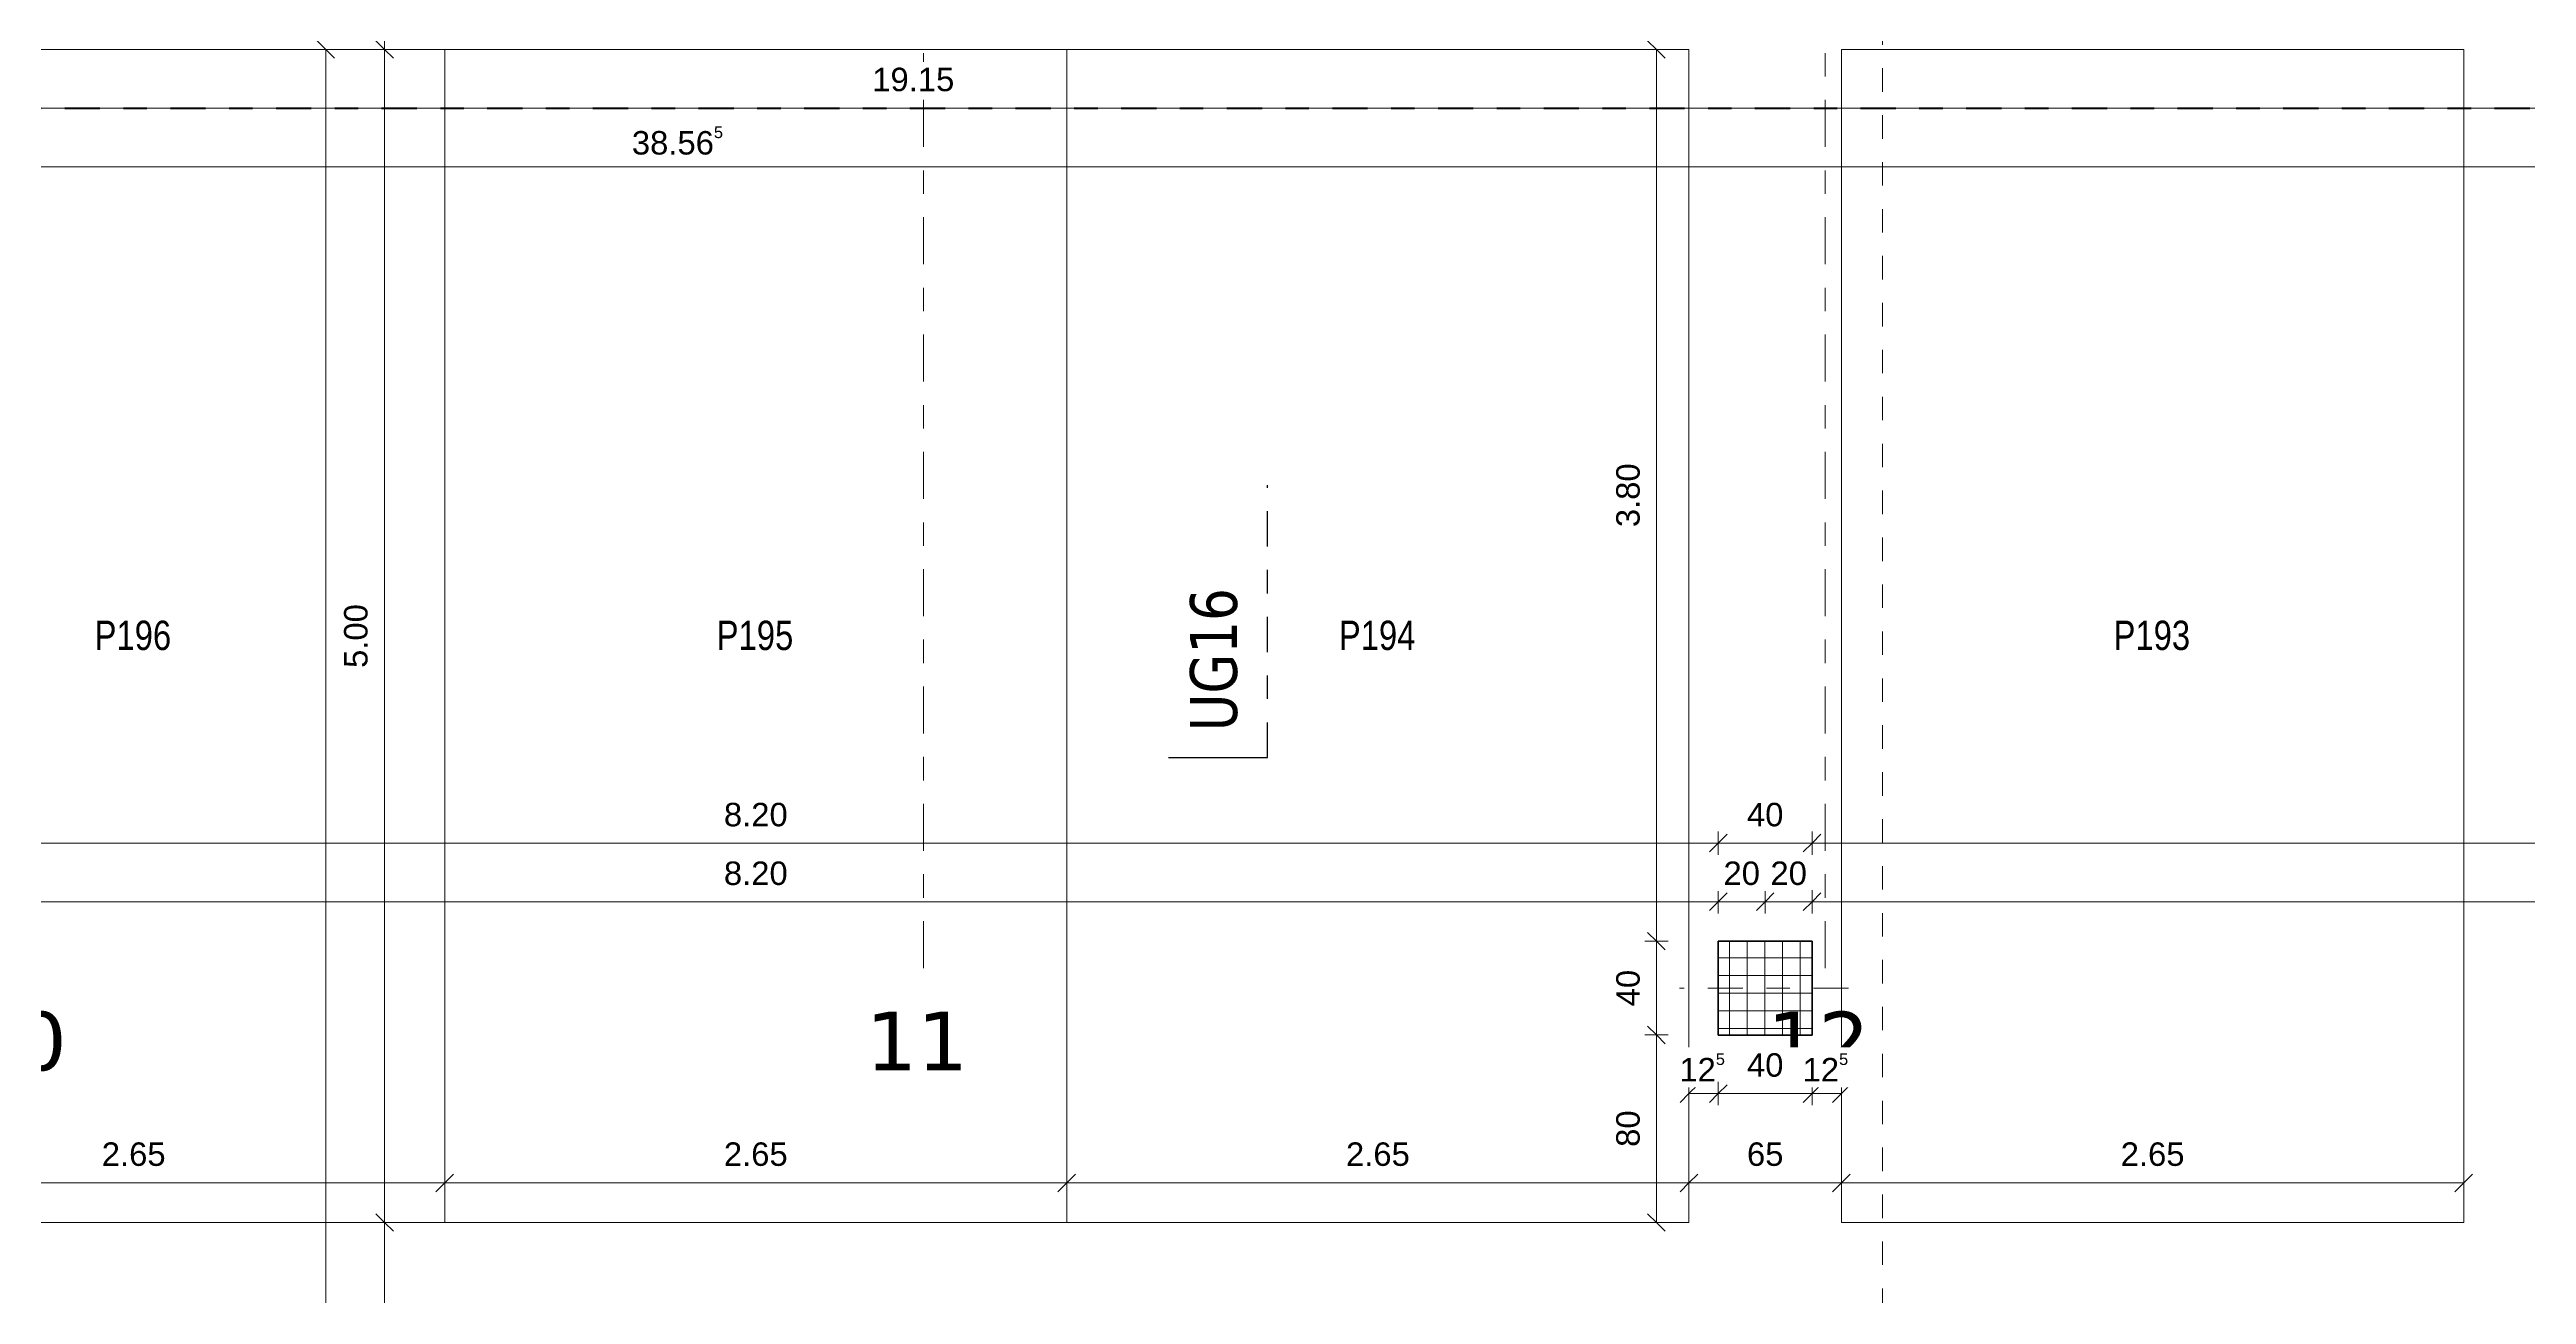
# Model space of a CAD drawing. Header units: metres. Extents: x -35.6 to 33, y -21.5 to 5.9.
# Drawn here: x 3.42 to 13.97, y -7.66 to -2.35 of the extents above; entities that cross this region are included whole.
import ezdxf

# ---------------------------------------------------------------- set-up
doc = ezdxf.new("R2010")
doc.units = ezdxf.units.M
for name, pattern in [('_Rasterlinie_', [0.375, 0.2, -0.05, 0.075, -0.05]), ('_Schnittlinie_', [0.3, 0.15, -0.05, 0.05, -0.05]), ('_Strichpunkt - Mittel_', [0.35, 0.15, -0.1, 0, -0.1]), ('Strichpunkt - Fein', [0.2, 0.1, -0.05, 0, -0.05]), ('Strichpunkt - Mittel', [0.35, 0.15, -0.1, 0, -0.1]), ('Strichpunkt - Weit', [0.5, 0.2, -0.15, 0, -0.15])]:
    doc.linetypes.add(name, pattern=pattern)
for name, color, linetype, lineweight in [('A-____-____-DIMS', 7, 'Continuous', 5), ('A-____-____-DIMS-50', 7, 'Continuous', 5), ('A-FLOR-____-OVHD', 7, 'Strichpunkt - Fein', 9), ('C-PRKG-____-IDEN', 7, 'Continuous', 5), ('C-PRKG-____-OTLN', 7, 'Continuous', 9), ('S-COLS-____-MCUT', 7, 'Continuous', 35), ('S-COLS-____-OTLN', 7, 'Continuous', 9), ('S-GRID-____-OTLN', 7, 'Continuous', 5)]:
    doc.layers.add(name, color=color, linetype=linetype, lineweight=lineweight)
for name, color, linetype, lineweight, true_color in [('A-____-MATC-OTLN', 7, 'Strichpunkt - Mittel', 40, 0x0080ff), ('A-DETL-____-OTLN', 5, 'Continuous', 9, 0x0000ff), ('G-____-____-SYMB', 7, 'Strichpunkt - Weit', 5, 0x008080), ('S-GRID-____-IDEN', 7, 'Continuous', 9, 0x5555aa)]:
    doc.layers.add(name, color=color, linetype=linetype, lineweight=lineweight, true_color=true_color)
doc.styles.add('Arial', font='arial.ttf', dxfattribs={"height": 0.1})
doc.styles.add('Arial_2', font='arial.ttf', dxfattribs={"width": 0.8, "height": 0.125})
doc.styles.add('Verdana', font='verdana.ttf', dxfattribs={"width": 0.8, "height": 0.2})
doc.styles.add('Verdana_B', font='verdana.ttf', dxfattribs={"height": 0.25})
doc.dimstyles.new('SUB_Rohbau_fein', dxfattribs={"dimscale": 0.3048, "dimtxt": 0.102026, "dimasz": 0.246063, "dimexe": 0.164042, "dimexo": 0.0625, "dimgap": 0.123031, "dimtad": 1, "dimdec": 1, "dimlfac": 100, "dimrnd": 0.5, "dimdsep": 46, "dimtxsty": 'Arial', "dimblk1": 'OBLIQUE', "dimblk2": 'OBLIQUE', "dimsah": 1, "dimcen": 0.09, "dimazin": 0, "dimtfac": 1, "dimtdec": 4, "dimtix": 1, "dimtmove": 0, "dimatfit": 3, "dimfxl": 0.164042, "dimfxlon": 1, "dimtvp": 1, "dimtfill": 1, "dimtolj": 1, "dimtzin": 0, "dimarcsym": 2})
doc.dimstyles.new('SUB_Rohbau_fein_1', dxfattribs={"dimscale": 0.3048, "dimtxt": 0.102026, "dimasz": 0.246063, "dimexe": 0.164042, "dimexo": 0.0625, "dimgap": 0.123031, "dimtad": 1, "dimrnd": 0.005, "dimzin": 0, "dimdsep": 46, "dimtxsty": 'Arial', "dimblk1": 'OBLIQUE', "dimblk2": 'OBLIQUE', "dimsah": 1, "dimcen": 0.09, "dimazin": 0, "dimtfac": 1, "dimtdec": 4, "dimtix": 1, "dimtmove": 0, "dimatfit": 3, "dimfxl": 0.164042, "dimfxlon": 1, "dimtvp": 1, "dimtfill": 1, "dimtolj": 1, "dimtzin": 0, "dimarcsym": 2})

# ---------------------------------------------------------------- blocks, each defined once
blk = doc.blocks.new('PP_Parkplatz - 2650 x 5000-V11--01_UG_OK_FFB_AF_ru')
at = {"layer": 'C-PRKG-____-OTLN', "color": 253, "true_color": 0x999999}
for p, q in [((10.402, -2.353), (7.752, -2.353)), ((7.752, -2.353), (7.752, -7.352)), ((7.752, -2.353), (7.752, -2.353)), ((7.752, -7.352), (7.752, -2.354)), ((7.752, -7.352), (7.752, -2.354)), ((10.402, -7.352), (10.402, -2.353)), ((10.402, -7.352), (10.402, -2.353)), ((10.402, -2.353), (10.402, -7.352)), ((10.402, -2.353), (10.402, -2.353)), ((10.402, -7.352), (7.752, -7.352)), ((7.752, -7.352), (10.402, -7.352)), ((10.402, -7.352), (7.752, -7.352)), ((7.752, -7.352), (7.752, -7.352)), ((10.402, -7.352), (10.402, -7.352))]:
    blk.add_line(p, q, dxfattribs=at)
blk = doc.blocks.new('PP_Parkplatz - 2650 x 5000-V12--01_UG_OK_FFB_AF_ru')
at = {"layer": 'C-PRKG-____-OTLN', "color": 253, "true_color": 0x999999}
for p, q in [((7.752, -2.354), (5.102, -2.354)), ((5.102, -7.353), (5.102, -2.354)), ((7.752, -2.354), (5.102, -2.354)), ((5.102, -2.354), (5.102, -7.353)), ((5.102, -7.353), (5.102, -2.354)), ((5.102, -2.354), (7.752, -2.354)), ((5.102, -2.354), (5.102, -2.354)), ((7.752, -7.352), (7.752, -2.354)), ((7.752, -7.353), (7.752, -2.354)), ((7.752, -2.354), (7.752, -7.352)), ((7.752, -2.354), (7.752, -2.354)), ((7.752, -7.353), (5.102, -7.353)), ((5.102, -7.353), (7.752, -7.353)), ((7.752, -7.353), (5.102, -7.353)), ((5.102, -7.353), (5.102, -7.353)), ((7.752, -7.353), (7.752, -7.353))]:
    blk.add_line(p, q, dxfattribs=at)
blk = doc.blocks.new('PP_Parkplatz - 2650 x 5000-V7--01_UG_OK_FFB_AF_ru')
at = {"layer": 'C-PRKG-____-OTLN', "color": 253, "true_color": 0x999999}
for p, q in [((-26.458, -2.354), (-29.108, -2.354)), ((-29.108, -7.353), (-29.108, -2.354)), ((-26.458, -2.354), (-29.108, -2.354)), ((-29.108, -2.354), (-29.108, -7.353)), ((-29.108, -7.353), (-29.108, -2.354)), ((-29.108, -2.354), (-26.458, -2.354)), ((-29.108, -2.354), (-29.108, -2.354)), ((-26.458, -7.353), (-26.458, -2.354)), ((-26.458, -7.353), (-26.458, -2.354)), ((-26.458, -2.354), (-26.458, -7.353)), ((-26.458, -2.354), (-26.458, -2.354)), ((-26.458, -7.353), (-29.108, -7.353)), ((-29.108, -7.353), (-26.458, -7.353)), ((-26.458, -7.353), (-29.108, -7.353)), ((-29.108, -7.353), (-29.108, -7.353)), ((-26.458, -7.353), (-26.458, -7.353))]:
    blk.add_line(p, q, dxfattribs=at)
blk = doc.blocks.new('PP_Parkplatz - 2650 x 5000-V25--01_UG_OK_FFB_AF_ru')
at = {"layer": 'C-PRKG-____-OTLN', "color": 253, "true_color": 0x999999}
for p, q in [((11.052, -7.352), (11.052, -2.353)), ((13.702, -2.353), (11.052, -2.353)), ((11.052, -2.353), (11.052, -7.352)), ((11.052, -7.352), (11.052, -2.353)), ((11.052, -2.353), (11.052, -2.353)), ((13.702, -7.352), (13.702, -2.353)), ((13.702, -7.352), (13.702, -2.353)), ((13.702, -2.353), (13.702, -7.352)), ((13.702, -2.353), (13.702, -2.353)), ((11.052, -7.352), (13.702, -7.352)), ((11.052, -7.352), (13.702, -7.352)), ((13.702, -7.352), (11.052, -7.352)), ((11.052, -7.352), (11.052, -7.352)), ((13.702, -7.352), (13.702, -7.352))]:
    blk.add_line(p, q, dxfattribs=at)
blk = doc.blocks.new('Schnitt - Name _Anfang-23756349--01_UG_OK_FFB_AF_ru')
at = {"layer": 'G-____-____-SYMB', "color": 1, "linetype": 'Continuous', "lineweight": 30, "true_color": 0xff0000}
blk.add_line((0, 0.00843), (0, 0), dxfattribs=at)
blk = doc.blocks.new('DIMBLOCK115--01_UG_OK_FFB_AF_ru')
at = {"layer": 'A-____-____-DIMS-50'}
for p, q in [((-2.478, -2.603), (-2.516, -2.641)), ((-2.478, -2.603), (-2.478, -2.553)), ((-2.478, -2.603), (-2.441, -2.566)), ((-2.478, -2.603), (16.672, -2.603)), ((-2.478, -2.603), (-2.478, -2.653)), ((16.672, -2.603), (16.634, -2.641)), ((16.672, -2.603), (16.672, -2.553)), ((16.672, -2.603), (16.709, -2.566)), ((16.672, -2.603), (16.672, -2.653))]:
    blk.add_line(p, q, dxfattribs=at)
at = {"layer": 'A-____-____-DIMS-50', "color": 0, "insert": (6.923, -2.431), "char_height": 0.1, "width": 0.4187, "attachment_point": 1, "line_spacing_factor": 0.941778, "style": 'Arial', "bg_fill": 3, "box_fill_scale": 1.25, "bg_fill_color": 256, "bg_fill_true_color": 13158600, "bg_fill_transparency": 0}
blk.add_mtext('19.15', dxfattribs=at)
blk = doc.blocks.new('_Oblique')
at = {"color": 0, "linetype": 'ByBlock', "lineweight": -2}
blk.add_line((-0.5, -0.5), (0.5, 0.5), dxfattribs=at)
blk = doc.blocks.new('DIMBLOCK119--01_UG_OK_FFB_AF_ru')
at = {"layer": 'A-____-____-DIMS-50'}
for p, q in [((-13.183, -2.853), (-13.183, -2.803)), ((-13.183, -2.853), (-13.146, -2.816)), ((25.382, -2.853), (25.382, -2.803)), ((25.382, -2.853), (25.419, -2.816)), ((-13.183, -2.853), (-13.221, -2.891)), ((-13.183, -2.853), (25.382, -2.853)), ((-13.183, -2.853), (-13.183, -2.903)), ((25.382, -2.853), (25.344, -2.891)), ((25.382, -2.853), (25.382, -2.903))]:
    blk.add_line(p, q, dxfattribs=at)
at = {"layer": 'A-____-____-DIMS-50', "color": 0, "insert": (5.899, -2.681), "char_height": 0.1, "width": 0.48113, "attachment_point": 1, "line_spacing_factor": 0.941778, "style": 'Arial', "bg_fill": 3, "box_fill_scale": 1.25, "bg_fill_color": 256, "bg_fill_true_color": 13158600, "bg_fill_transparency": 0}
blk.add_mtext('38.56\\A2\\H0.5x;\\S5^  ;\\H2x;', dxfattribs=at)
blk = doc.blocks.new('DIMBLOCK165--01_UG_OK_FFB_AF_ru')
at = {"layer": 'A-____-____-DIMS-50'}
for p, q in [((2.327, -5.736), (2.327, -5.686)), ((10.527, -5.736), (10.527, -5.686)), ((2.327, -5.736), (2.289, -5.773)), ((2.327, -5.736), (2.364, -5.698)), ((2.327, -5.736), (10.527, -5.736)), ((2.327, -5.736), (2.327, -5.786)), ((10.527, -5.736), (10.489, -5.773)), ((10.527, -5.736), (10.564, -5.698)), ((10.527, -5.736), (10.527, -5.786))]:
    blk.add_line(p, q, dxfattribs=at)
at = {"layer": 'A-____-____-DIMS-50', "color": 0, "insert": (6.291, -5.564), "char_height": 0.1, "width": 0.32565, "attachment_point": 1, "line_spacing_factor": 0.941778, "style": 'Arial', "bg_fill": 3, "box_fill_scale": 1.25, "bg_fill_color": 256, "bg_fill_true_color": 13158600, "bg_fill_transparency": 0}
blk.add_mtext('8.20', dxfattribs=at)
blk = doc.blocks.new('DIMBLOCK166--01_UG_OK_FFB_AF_ru')
at = {"layer": 'A-____-____-DIMS-50'}
for p, q in [((10.527, -5.736), (10.527, -5.686)), ((10.927, -5.736), (10.927, -5.686)), ((10.527, -5.736), (10.489, -5.773)), ((10.527, -5.736), (10.564, -5.698)), ((10.527, -5.736), (10.927, -5.736)), ((10.527, -5.736), (10.527, -5.786)), ((10.927, -5.736), (10.889, -5.773)), ((10.927, -5.736), (10.964, -5.698)), ((10.927, -5.736), (10.927, -5.786))]:
    blk.add_line(p, q, dxfattribs=at)
at = {"layer": 'A-____-____-DIMS-50', "color": 0, "insert": (10.649, -5.564), "char_height": 0.1, "width": 0.18609, "attachment_point": 1, "line_spacing_factor": 0.941778, "style": 'Arial', "bg_fill": 3, "box_fill_scale": 1.25, "bg_fill_color": 256, "bg_fill_true_color": 13158600, "bg_fill_transparency": 0}
blk.add_mtext('40', dxfattribs=at)
blk = doc.blocks.new('DIMBLOCK167--01_UG_OK_FFB_AF_ru')
at = {"layer": 'A-____-____-DIMS-50'}
for p, q in [((10.927, -5.736), (10.927, -5.686)), ((18.352, -5.736), (18.352, -5.686)), ((10.927, -5.736), (10.889, -5.773)), ((10.927, -5.736), (10.964, -5.698)), ((10.927, -5.736), (18.352, -5.736)), ((10.927, -5.736), (10.927, -5.786)), ((18.352, -5.736), (18.314, -5.773)), ((18.352, -5.736), (18.389, -5.698)), ((18.352, -5.736), (18.352, -5.786))]:
    blk.add_line(p, q, dxfattribs=at)
at = {"layer": 'A-____-____-DIMS-50', "color": 0, "insert": (14.478, -5.564), "char_height": 0.1, "width": 0.38809, "attachment_point": 1, "line_spacing_factor": 0.941778, "style": 'Arial', "bg_fill": 3, "box_fill_scale": 1.25, "bg_fill_color": 256, "bg_fill_true_color": 13158600, "bg_fill_transparency": 0}
blk.add_mtext('7.42\\A2\\H0.5x;\\S5^  ;\\H2x;', dxfattribs=at)
blk = doc.blocks.new('DIMBLOCK190--01_UG_OK_FFB_AF_ru')
at = {"layer": 'A-____-____-DIMS-50'}
for p, q in [((2.327, -5.986), (2.289, -6.023)), ((2.327, -5.986), (2.327, -5.936)), ((2.327, -5.986), (2.364, -5.948)), ((2.327, -5.986), (10.527, -5.986)), ((2.327, -5.986), (2.327, -6.036)), ((10.527, -5.986), (10.489, -6.023)), ((10.527, -5.986), (10.527, -5.936)), ((10.527, -5.986), (10.564, -5.948)), ((10.527, -5.986), (10.527, -6.036))]:
    blk.add_line(p, q, dxfattribs=at)
at = {"layer": 'A-____-____-DIMS-50', "color": 0, "insert": (6.291, -5.814), "char_height": 0.1, "width": 0.32565, "attachment_point": 1, "line_spacing_factor": 0.941778, "style": 'Arial', "bg_fill": 3, "box_fill_scale": 1.25, "bg_fill_color": 256, "bg_fill_true_color": 13158600, "bg_fill_transparency": 0}
blk.add_mtext('8.20', dxfattribs=at)
blk = doc.blocks.new('DIMBLOCK191--01_UG_OK_FFB_AF_ru')
at = {"layer": 'A-____-____-DIMS-50'}
for p, q in [((10.527, -5.986), (10.489, -6.023)), ((10.527, -5.986), (10.527, -5.936)), ((10.527, -5.986), (10.564, -5.948)), ((10.527, -5.986), (10.727, -5.986)), ((10.527, -5.986), (10.527, -6.036)), ((10.727, -5.986), (10.689, -6.023)), ((10.727, -5.986), (10.727, -5.936)), ((10.727, -5.986), (10.764, -5.948)), ((10.727, -5.986), (10.727, -6.036))]:
    blk.add_line(p, q, dxfattribs=at)
at = {"layer": 'A-____-____-DIMS-50', "color": 0, "insert": (10.549, -5.814), "char_height": 0.1, "width": 0.18609, "attachment_point": 1, "line_spacing_factor": 0.941778, "style": 'Arial', "bg_fill": 3, "box_fill_scale": 1.25, "bg_fill_color": 256, "bg_fill_true_color": 13158600, "bg_fill_transparency": 0}
blk.add_mtext('20', dxfattribs=at)
blk = doc.blocks.new('DIMBLOCK192--01_UG_OK_FFB_AF_ru')
at = {"layer": 'A-____-____-DIMS-50'}
for p, q in [((10.727, -5.986), (10.689, -6.023)), ((10.727, -5.986), (10.727, -5.936)), ((10.727, -5.986), (10.764, -5.948)), ((10.727, -5.986), (10.927, -5.986)), ((10.727, -5.986), (10.727, -6.036)), ((10.927, -5.986), (10.889, -6.023)), ((10.927, -5.986), (10.927, -5.936)), ((10.927, -5.986), (10.964, -5.948)), ((10.927, -5.986), (10.927, -6.036))]:
    blk.add_line(p, q, dxfattribs=at)
at = {"layer": 'A-____-____-DIMS-50', "color": 0, "insert": (10.749, -5.814), "char_height": 0.1, "width": 0.18609, "attachment_point": 1, "line_spacing_factor": 0.941778, "style": 'Arial', "bg_fill": 3, "box_fill_scale": 1.25, "bg_fill_color": 256, "bg_fill_true_color": 13158600, "bg_fill_transparency": 0}
blk.add_mtext('20', dxfattribs=at)
blk = doc.blocks.new('DIMBLOCK193--01_UG_OK_FFB_AF_ru')
at = {"layer": 'A-____-____-DIMS-50'}
for p, q in [((10.927, -5.986), (10.889, -6.023)), ((10.927, -5.986), (10.927, -5.936)), ((10.927, -5.986), (10.964, -5.948)), ((10.927, -5.986), (18.352, -5.986)), ((10.927, -5.986), (10.927, -6.036)), ((18.352, -5.986), (18.314, -6.023)), ((18.352, -5.986), (18.352, -5.936)), ((18.352, -5.986), (18.389, -5.948)), ((18.352, -5.986), (18.352, -6.036))]:
    blk.add_line(p, q, dxfattribs=at)
at = {"layer": 'A-____-____-DIMS-50', "color": 0, "insert": (14.478, -5.814), "char_height": 0.1, "width": 0.38809, "attachment_point": 1, "line_spacing_factor": 0.941778, "style": 'Arial', "bg_fill": 3, "box_fill_scale": 1.25, "bg_fill_color": 256, "bg_fill_true_color": 13158600, "bg_fill_transparency": 0}
blk.add_mtext('7.42\\A2\\H0.5x;\\S5^  ;\\H2x;', dxfattribs=at)
blk = doc.blocks.new('DIMBLOCK204--01_UG_OK_FFB_AF_ru')
at = {"layer": 'A-____-____-DIMS-50'}
for p, q in [((10.264, -6.553), (10.226, -6.516)), ((10.264, -6.553), (10.214, -6.553)), ((10.264, -7.352), (10.264, -6.553)), ((10.264, -6.553), (10.301, -6.591)), ((10.264, -6.553), (10.314, -6.553)), ((10.264, -7.352), (10.214, -7.352)), ((10.264, -7.352), (10.226, -7.315)), ((10.264, -7.352), (10.301, -7.39)), ((10.264, -7.352), (10.314, -7.352))]:
    blk.add_line(p, q, dxfattribs=at)
at = {"layer": 'A-____-____-DIMS-50', "color": 0, "insert": (10.092, -7.03), "char_height": 0.1, "width": 0.18609, "attachment_point": 1, "rotation": 90, "line_spacing_factor": 0.941778, "style": 'Arial', "bg_fill": 3, "box_fill_scale": 1.25, "bg_fill_color": 256, "bg_fill_true_color": 13158600, "bg_fill_transparency": 0}
blk.add_mtext('80', dxfattribs=at)
blk = doc.blocks.new('DIMBLOCK205--01_UG_OK_FFB_AF_ru')
at = {"layer": 'A-____-____-DIMS-50'}
for p, q in [((10.264, -6.153), (10.226, -6.116)), ((10.264, -6.153), (10.214, -6.153)), ((10.264, -6.553), (10.264, -6.153)), ((10.264, -6.153), (10.301, -6.191)), ((10.264, -6.153), (10.314, -6.153)), ((10.264, -6.553), (10.226, -6.516)), ((10.264, -6.553), (10.214, -6.553)), ((10.264, -6.553), (10.301, -6.591)), ((10.264, -6.553), (10.314, -6.553))]:
    blk.add_line(p, q, dxfattribs=at)
at = {"layer": 'A-____-____-DIMS-50', "color": 0, "insert": (10.092, -6.431), "char_height": 0.1, "width": 0.18609, "attachment_point": 1, "rotation": 90, "line_spacing_factor": 0.941778, "style": 'Arial', "bg_fill": 3, "box_fill_scale": 1.25, "bg_fill_color": 256, "bg_fill_true_color": 13158600, "bg_fill_transparency": 0}
blk.add_mtext('40', dxfattribs=at)
blk = doc.blocks.new('DIMBLOCK206--01_UG_OK_FFB_AF_ru')
at = {"layer": 'A-____-____-DIMS-50'}
for p, q in [((10.264, -2.353), (10.226, -2.316)), ((10.264, -2.353), (10.214, -2.353)), ((10.264, -6.153), (10.264, -2.353)), ((10.264, -2.353), (10.301, -2.391)), ((10.264, -2.353), (10.314, -2.353)), ((10.264, -6.153), (10.226, -6.116)), ((10.264, -6.153), (10.214, -6.153)), ((10.264, -6.153), (10.301, -6.191)), ((10.264, -6.153), (10.314, -6.153))]:
    blk.add_line(p, q, dxfattribs=at)
at = {"layer": 'A-____-____-DIMS-50', "color": 0, "insert": (10.092, -4.389), "char_height": 0.1, "width": 0.32565, "attachment_point": 1, "rotation": 90, "line_spacing_factor": 0.941778, "style": 'Arial', "bg_fill": 3, "box_fill_scale": 1.25, "bg_fill_color": 256, "bg_fill_true_color": 13158600, "bg_fill_transparency": 0}
blk.add_mtext('3.80', dxfattribs=at)
blk = doc.blocks.new('DIMBLOCK218--01_UG_OK_FFB_AF_ru')
at = {"layer": 'A-____-____-DIMS-50'}
for p, q in [((2.452, -7.183), (2.452, -7.133)), ((2.452, -7.183), (2.489, -7.146)), ((5.102, -7.183), (5.102, -7.133)), ((5.102, -7.183), (5.139, -7.146)), ((2.452, -7.183), (2.414, -7.221)), ((2.452, -7.183), (5.102, -7.183)), ((2.452, -7.183), (2.452, -7.233)), ((5.102, -7.183), (5.064, -7.221)), ((5.102, -7.183), (5.102, -7.233))]:
    blk.add_line(p, q, dxfattribs=at)
at = {"layer": 'A-____-____-DIMS-50', "color": 0, "insert": (3.641, -7.011), "char_height": 0.1, "width": 0.32565, "attachment_point": 1, "line_spacing_factor": 0.941778, "style": 'Arial', "bg_fill": 3, "box_fill_scale": 1.25, "bg_fill_color": 256, "bg_fill_true_color": 13158600, "bg_fill_transparency": 0}
blk.add_mtext('2.65', dxfattribs=at)
blk = doc.blocks.new('DIMBLOCK219--01_UG_OK_FFB_AF_ru')
at = {"layer": 'A-____-____-DIMS-50'}
for p, q in [((5.102, -7.183), (5.102, -7.133)), ((5.102, -7.183), (5.139, -7.146)), ((7.752, -7.183), (7.752, -7.133)), ((7.752, -7.183), (7.789, -7.146)), ((5.102, -7.183), (5.064, -7.221)), ((5.102, -7.183), (7.752, -7.183)), ((5.102, -7.183), (5.102, -7.233)), ((7.752, -7.183), (7.714, -7.221)), ((7.752, -7.183), (7.752, -7.233))]:
    blk.add_line(p, q, dxfattribs=at)
at = {"layer": 'A-____-____-DIMS-50', "color": 0, "insert": (6.291, -7.011), "char_height": 0.1, "width": 0.32565, "attachment_point": 1, "line_spacing_factor": 0.941778, "style": 'Arial', "bg_fill": 3, "box_fill_scale": 1.25, "bg_fill_color": 256, "bg_fill_true_color": 13158600, "bg_fill_transparency": 0}
blk.add_mtext('2.65', dxfattribs=at)
blk = doc.blocks.new('DIMBLOCK220--01_UG_OK_FFB_AF_ru')
at = {"layer": 'A-____-____-DIMS-50'}
for p, q in [((7.752, -7.183), (7.752, -7.133)), ((7.752, -7.183), (7.789, -7.146)), ((10.402, -7.183), (10.402, -7.133)), ((10.402, -7.183), (10.439, -7.146)), ((7.752, -7.183), (7.714, -7.221)), ((7.752, -7.183), (10.402, -7.183)), ((7.752, -7.183), (7.752, -7.233)), ((10.402, -7.183), (10.364, -7.221)), ((10.402, -7.183), (10.402, -7.233))]:
    blk.add_line(p, q, dxfattribs=at)
at = {"layer": 'A-____-____-DIMS-50', "color": 0, "insert": (8.941, -7.011), "char_height": 0.1, "width": 0.32565, "attachment_point": 1, "line_spacing_factor": 0.941778, "style": 'Arial', "bg_fill": 3, "box_fill_scale": 1.25, "bg_fill_color": 256, "bg_fill_true_color": 13158600, "bg_fill_transparency": 0}
blk.add_mtext('2.65', dxfattribs=at)
blk = doc.blocks.new('DIMBLOCK221--01_UG_OK_FFB_AF_ru')
at = {"layer": 'A-____-____-DIMS-50'}
for p, q in [((10.402, -7.183), (10.402, -7.133)), ((10.402, -7.183), (10.439, -7.146)), ((11.052, -7.183), (11.052, -7.133)), ((11.052, -7.183), (11.089, -7.146)), ((10.402, -7.183), (10.364, -7.221)), ((10.402, -7.183), (11.052, -7.183)), ((10.402, -7.183), (10.402, -7.233)), ((11.052, -7.183), (11.014, -7.221)), ((11.052, -7.183), (11.052, -7.233))]:
    blk.add_line(p, q, dxfattribs=at)
at = {"layer": 'A-____-____-DIMS-50', "color": 0, "insert": (10.649, -7.011), "char_height": 0.1, "width": 0.18609, "attachment_point": 1, "line_spacing_factor": 0.941778, "style": 'Arial', "bg_fill": 3, "box_fill_scale": 1.25, "bg_fill_color": 256, "bg_fill_true_color": 13158600, "bg_fill_transparency": 0}
blk.add_mtext('65', dxfattribs=at)
blk = doc.blocks.new('DIMBLOCK222--01_UG_OK_FFB_AF_ru')
at = {"layer": 'A-____-____-DIMS-50'}
for p, q in [((11.052, -7.183), (11.052, -7.133)), ((11.052, -7.183), (11.089, -7.146)), ((13.702, -7.183), (13.702, -7.133)), ((13.702, -7.183), (13.739, -7.146)), ((11.052, -7.183), (11.014, -7.221)), ((11.052, -7.183), (13.702, -7.183)), ((11.052, -7.183), (11.052, -7.233)), ((13.702, -7.183), (13.664, -7.221)), ((13.702, -7.183), (13.702, -7.233))]:
    blk.add_line(p, q, dxfattribs=at)
at = {"layer": 'A-____-____-DIMS-50', "color": 0, "insert": (12.241, -7.011), "char_height": 0.1, "width": 0.32565, "attachment_point": 1, "line_spacing_factor": 0.941778, "style": 'Arial', "bg_fill": 3, "box_fill_scale": 1.25, "bg_fill_color": 256, "bg_fill_true_color": 13158600, "bg_fill_transparency": 0}
blk.add_mtext('2.65', dxfattribs=at)
blk = doc.blocks.new('DIMBLOCK242--01_UG_OK_FFB_AF_ru')
at = {"layer": 'A-____-____-DIMS-50'}
for p, q in [((4.845, -2.053), (4.795, -2.053)), ((4.845, -2.053), (4.808, -2.016)), ((4.845, -2.053), (4.845, -2.353)), ((4.845, -2.053), (4.883, -2.091)), ((4.845, -2.053), (4.895, -2.053)), ((4.845, -2.353), (4.808, -2.316)), ((4.845, -2.353), (4.795, -2.353)), ((4.845, -2.353), (4.883, -2.391)), ((4.845, -2.353), (4.895, -2.353))]:
    blk.add_line(p, q, dxfattribs=at)
at = {"layer": 'A-____-____-DIMS-50', "color": 0, "insert": (4.673, -2.281), "char_height": 0.1, "width": 0.18609, "attachment_point": 1, "rotation": 90, "line_spacing_factor": 0.941778, "style": 'Arial', "bg_fill": 3, "box_fill_scale": 1.25, "bg_fill_color": 256, "bg_fill_true_color": 13158600, "bg_fill_transparency": 0}
blk.add_mtext('30', dxfattribs=at)
blk = doc.blocks.new('DIMBLOCK243--01_UG_OK_FFB_AF_ru')
at = {"layer": 'A-____-____-DIMS-50'}
for p, q in [((4.845, -2.353), (4.808, -2.316)), ((4.845, -2.353), (4.795, -2.353)), ((4.845, -2.353), (4.845, -7.353)), ((4.845, -2.353), (4.883, -2.391)), ((4.845, -2.353), (4.895, -2.353)), ((4.845, -7.353), (4.795, -7.353)), ((4.845, -7.353), (4.808, -7.315)), ((4.845, -7.353), (4.883, -7.39)), ((4.845, -7.353), (4.895, -7.353))]:
    blk.add_line(p, q, dxfattribs=at)
at = {"layer": 'A-____-____-DIMS-50', "color": 0, "insert": (4.673, -4.989), "char_height": 0.1, "width": 0.32565, "attachment_point": 1, "rotation": 90, "line_spacing_factor": 0.941778, "style": 'Arial', "bg_fill": 3, "box_fill_scale": 1.25, "bg_fill_color": 256, "bg_fill_true_color": 13158600, "bg_fill_transparency": 0}
blk.add_mtext('5.00', dxfattribs=at)
blk = doc.blocks.new('DIMBLOCK244--01_UG_OK_FFB_AF_ru')
at = {"layer": 'A-____-____-DIMS-50'}
for p, q in [((4.845, -7.353), (4.795, -7.353)), ((4.845, -7.353), (4.808, -7.315)), ((4.845, -7.353), (4.845, -12.434)), ((4.845, -7.353), (4.883, -7.39)), ((4.845, -7.353), (4.895, -7.353)), ((4.845, -12.434), (4.795, -12.434)), ((4.845, -12.434), (4.808, -12.397)), ((4.845, -12.434), (4.883, -12.472)), ((4.845, -12.434), (4.895, -12.434))]:
    blk.add_line(p, q, dxfattribs=at)
at = {"layer": 'A-____-____-DIMS-50', "color": 0, "insert": (4.673, -10.029), "char_height": 0.1, "width": 0.32565, "attachment_point": 1, "rotation": 90, "line_spacing_factor": 0.941778, "style": 'Arial', "bg_fill": 3, "box_fill_scale": 1.25, "bg_fill_color": 256, "bg_fill_true_color": 13158600, "bg_fill_transparency": 0}
blk.add_mtext('5.08', dxfattribs=at)
blk = doc.blocks.new('DIMBLOCK247--01_UG_OK_FFB_AF_ru')
at = {"layer": 'A-____-____-DIMS-50'}
for p, q in [((4.595, -2.353), (4.558, -2.316)), ((4.595, -2.353), (4.545, -2.353)), ((4.595, -2.353), (4.595, -17.433)), ((4.595, -2.353), (4.633, -2.391)), ((4.595, -2.353), (4.645, -2.353)), ((4.595, -17.433), (4.558, -17.396)), ((4.595, -17.433), (4.545, -17.433)), ((4.595, -17.433), (4.633, -17.471)), ((4.595, -17.433), (4.645, -17.433))]:
    blk.add_line(p, q, dxfattribs=at)
at = {"layer": 'A-____-____-DIMS-50', "color": 0, "insert": (4.423, -10.068), "char_height": 0.1, "width": 0.4187, "attachment_point": 1, "rotation": 90, "line_spacing_factor": 0.941778, "style": 'Arial', "bg_fill": 3, "box_fill_scale": 1.25, "bg_fill_color": 256, "bg_fill_true_color": 13158600, "bg_fill_transparency": 0}
blk.add_mtext('15.08', dxfattribs=at)
blk = doc.blocks.new('DIMBLOCK299--01_UG_OK_FFB_AF_ru')
at = {"layer": 'A-____-____-DIMS-50'}
for p, q in [((10.402, -6.803), (10.364, -6.841)), ((10.402, -6.803), (10.402, -6.753)), ((10.402, -6.803), (10.439, -6.766)), ((10.402, -6.803), (10.527, -6.803)), ((10.402, -6.803), (10.402, -6.853)), ((10.527, -6.803), (10.489, -6.841)), ((10.527, -6.803), (10.527, -6.753)), ((10.527, -6.803), (10.564, -6.766)), ((10.527, -6.803), (10.527, -6.853))]:
    blk.add_line(p, q, dxfattribs=at)
at = {"layer": 'A-____-____-DIMS-50', "color": 0, "insert": (10.361, -6.631), "char_height": 0.1, "width": 0.24852, "attachment_point": 1, "line_spacing_factor": 0.941778, "style": 'Arial', "bg_fill": 3, "box_fill_scale": 1.25, "bg_fill_color": 256, "bg_fill_true_color": 13158600, "bg_fill_transparency": 0}
blk.add_mtext('12\\A2\\H0.5x;\\S5^  ;\\H2x;', dxfattribs=at)
blk = doc.blocks.new('DIMBLOCK300--01_UG_OK_FFB_AF_ru')
at = {"layer": 'A-____-____-DIMS-50'}
for p, q in [((10.527, -6.803), (10.489, -6.841)), ((10.527, -6.803), (10.527, -6.753)), ((10.527, -6.803), (10.564, -6.766)), ((10.527, -6.803), (10.927, -6.803)), ((10.527, -6.803), (10.527, -6.853)), ((10.927, -6.803), (10.889, -6.841)), ((10.927, -6.803), (10.927, -6.753)), ((10.927, -6.803), (10.964, -6.766)), ((10.927, -6.803), (10.927, -6.853))]:
    blk.add_line(p, q, dxfattribs=at)
at = {"layer": 'A-____-____-DIMS-50', "color": 0, "insert": (10.649, -6.631), "char_height": 0.1, "width": 0.18609, "attachment_point": 1, "line_spacing_factor": 0.941778, "style": 'Arial', "bg_fill": 3, "box_fill_scale": 1.25, "bg_fill_color": 256, "bg_fill_true_color": 13158600, "bg_fill_transparency": 0}
blk.add_mtext('40', dxfattribs=at)
blk = doc.blocks.new('DIMBLOCK301--01_UG_OK_FFB_AF_ru')
at = {"layer": 'A-____-____-DIMS-50'}
for p, q in [((10.927, -6.803), (10.889, -6.841)), ((10.927, -6.803), (10.927, -6.753)), ((10.927, -6.803), (10.964, -6.766)), ((10.927, -6.803), (11.052, -6.803)), ((10.927, -6.803), (10.927, -6.853)), ((11.052, -6.803), (11.014, -6.841)), ((11.052, -6.803), (11.052, -6.753)), ((11.052, -6.803), (11.089, -6.766)), ((11.052, -6.803), (11.052, -6.853))]:
    blk.add_line(p, q, dxfattribs=at)
at = {"layer": 'A-____-____-DIMS-50', "color": 0, "insert": (10.886, -6.631), "char_height": 0.1, "width": 0.24852, "attachment_point": 1, "line_spacing_factor": 0.941778, "style": 'Arial', "bg_fill": 3, "box_fill_scale": 1.25, "bg_fill_color": 256, "bg_fill_true_color": 13158600, "bg_fill_transparency": 0}
blk.add_mtext('12\\A2\\H0.5x;\\S5^  ;\\H2x;', dxfattribs=at)

msp = doc.modelspace()

# ---------------------------------------------------------------- hatches: boundary and pattern name
at = {"layer": 'S-COLS-____-OTLN'}
h = msp.add_hatch(dxfattribs=at)
h.set_pattern_fill('FP_2', color=256, style=0, pattern_type=2)
h.set_pattern_definition([(0, (0, 0), (0, 0.075), []), (90, (0, 0), (-0.075, 5e-18), [])])
h.paths.add_polyline_path([(10.927, -6.5534), (10.927, -6.1534), (10.527, -6.1534), (10.527, -6.5534)])

# ---------------------------------------------------------------- linework, layer by layer
at = {"layer": 'A-DETL-____-OTLN', "color": 8, "linetype": '_Strichpunkt - Mittel_', "true_color": 0x808080}
msp.add_line((11.082, -6.3534), (10.362, -6.3534), dxfattribs=at)
at = {"layer": 'A-FLOR-____-OVHD'}
msp.add_line((11.227, -17.7334), (11.227, -2.0534), dxfattribs=at)
at = {"layer": 'G-____-____-SYMB', "color": 1, "linetype": '_Schnittlinie_', "lineweight": 30, "true_color": 0xff0000}
msp.add_line((8.607, -5.3712), (8.607, -4.2101), dxfattribs=at)
at = {"layer": 'S-COLS-____-MCUT'}
for p, q in [((10.927, -6.1534), (10.527, -6.1534)), ((10.527, -6.1534), (10.527, -6.5534)), ((10.927, -6.5534), (10.927, -6.1534)), ((10.527, -6.5534), (10.927, -6.5534))]:
    msp.add_line(p, q, dxfattribs=at)
at = {"layer": 'S-GRID-____-OTLN', "color": 8, "linetype": '_Rasterlinie_', "true_color": 0x808080}
for p, q in [((7.142, -6.2685), (7.142, 5.1611)), ((10.982, -6.2685), (10.982, 5.1611))]:
    msp.add_line(p, q, dxfattribs=at)

# ---------------------------------------------------------------- block references
at = {"layer": 'C-PRKG-____-OTLN', "color": 253, "true_color": 0x999999}
for name, p in [('PP_Parkplatz - 2650 x 5000-V7--01_UG_OK_FFB_AF_ru', (31.56, 0.0003)), ('PP_Parkplatz - 2650 x 5000-V12--01_UG_OK_FFB_AF_ru', (0, 0)), ('PP_Parkplatz - 2650 x 5000-V11--01_UG_OK_FFB_AF_ru', (0, 0)), ('PP_Parkplatz - 2650 x 5000-V25--01_UG_OK_FFB_AF_ru', (0, 0))]:
    msp.add_blockref(name, p, dxfattribs=at)
at = {"layer": 'G-____-____-SYMB', "color": 1, "linetype": 'Continuous', "lineweight": 30, "true_color": 0xff0000, "xscale": 49.99999999999998, "yscale": 49.99999999999998, "zscale": 49.99999999999998, "rotation": 89.99999999999991}
msp.add_blockref('Schnitt - Name _Anfang-23756349--01_UG_OK_FFB_AF_ru', (8.607, -5.3712), dxfattribs=at)

# ---------------------------------------------------------------- texts
at = {"layer": 'G-____-____-SYMB', "color": 1, "linetype": 'Continuous', "true_color": 0xff0000, "insert": (8.2765, -5.259), "char_height": 0.2, "width": 0.740759, "attachment_point": 1, "rotation": 90, "style": 'Verdana'}
msp.add_mtext('UG16', dxfattribs=at)
at = {"layer": 'S-GRID-____-IDEN', "color": 8, "lineweight": 5, "true_color": 0x808080, "char_height": 0.25, "width": 0.593249, "attachment_point": 1, "style": 'Verdana_B'}
for s, insert in [('10', (3.0555, -6.454)), ('11', (6.8955, -6.454)), ('12', (10.7355, -6.454))]:
    msp.add_mtext(s, dxfattribs=dict(at, insert=insert))

# ---------------------------------------------------------------- next in the draw order: texts
at = {"layer": 'C-PRKG-____-IDEN', "char_height": 0.125, "width": 0.391223, "attachment_point": 1, "style": 'Arial_2', "bg_fill": 3, "box_fill_scale": 1.25, "bg_fill_color": 256, "bg_fill_true_color": 13158600, "bg_fill_transparency": 0}
for s, insert in [('P196', (3.6104, -4.7876)), ('P195', (6.2604, -4.7876)), ('P194', (8.9104, -4.7875)), ('P193', (12.2104, -4.7875))]:
    msp.add_mtext(s, dxfattribs=dict(at, insert=insert))

# ---------------------------------------------------------------- next in the draw order: dimensions: what is measured, and where the dimension line sits
at = {"layer": 'A-____-____-DIMS'}
for base, p1, p2, override, picture, middle in [((16.672, -2.6034), (-2.478, -2.5534), (16.672, -2.5534), {"dimpost": '<>', "dimfxl": 19.15}, 'DIMBLOCK115--01_UG_OK_FFB_AF_ru', (7.097, -2.5149)), ((10.527, -5.7358), (2.327, -5.7858), (10.527, -5.7858), {"dimpost": '<>', "dimfxl": 8.2}, 'DIMBLOCK165--01_UG_OK_FFB_AF_ru', (6.427, -5.6473)), ((5.102, -7.1834), (2.452, -7.1334), (5.102, -7.1334), {"dimpost": '<>', "dimfxl": 2.65}, 'DIMBLOCK218--01_UG_OK_FFB_AF_ru', (3.777, -7.0949))]:
    dim = msp.add_linear_dim(base=base, p1=p1, p2=p2, dimstyle='SUB_Rohbau_fein_1', override=override, dxfattribs=at)
    dim.commit()
    dim.dimension.update_dxf_attribs({"geometry": picture, "text_midpoint": middle})
dim = msp.add_linear_dim(base=(10.2636, -6.5534), p1=(10.2136, -7.3524), p2=(10.3136, -6.5534), angle=90, dimstyle='SUB_Rohbau_fein', override={"dimpost": '<>', "dimfxl": 0.805239}, dxfattribs=at)
dim.commit()
dim.dimension.update_dxf_attribs({"geometry": 'DIMBLOCK204--01_UG_OK_FFB_AF_ru', "text_midpoint": (10.175, -6.9529)})

# ---------------------------------------------------------------- next in the draw order: dimensions: what is measured, and where the dimension line sits
for base, p1, p2, override, picture, middle in [((4.8454, -2.3534), (4.8954, -2.0534), (4.8954, -2.3534), {"dimpost": '<>', "dimfxl": 0.3}, 'DIMBLOCK242--01_UG_OK_FFB_AF_ru', (4.7568, -2.2034)), ((10.2636, -6.1534), (10.3136, -6.5534), (10.3136, -6.1534), {"dimpost": '<>', "dimfxl": 0.4}, 'DIMBLOCK205--01_UG_OK_FFB_AF_ru', (10.175, -6.3534))]:
    dim = msp.add_linear_dim(base=base, p1=p1, p2=p2, angle=90, dimstyle='SUB_Rohbau_fein', override=override, dxfattribs=at)
    dim.commit()
    dim.dimension.update_dxf_attribs({"geometry": picture, "text_midpoint": middle})
dim = msp.add_linear_dim(base=(25.382, -2.8534), p1=(-13.183, -2.8034), p2=(25.382, -2.8034), text='\\A1;38.56\\Q;{\\A1;{\\H0.5x;\\S5^ ;}}', dimstyle='SUB_Rohbau_fein_1', override={"dimpost": '<>', "dimfxl": 38.565}, dxfattribs=at)
dim.commit()
dim.dimension.update_dxf_attribs({"geometry": 'DIMBLOCK119--01_UG_OK_FFB_AF_ru', "text_midpoint": (6.0995, -2.7649)})
for base, p1, p2, dimstyle, override, picture, middle in [((10.927, -5.7358), (10.527, -5.7858), (10.927, -5.7858), 'SUB_Rohbau_fein', {"dimpost": '<>', "dimfxl": 0.4}, 'DIMBLOCK166--01_UG_OK_FFB_AF_ru', (10.727, -5.6473)), ((7.752, -7.1834), (5.102, -7.1334), (7.752, -7.1334), 'SUB_Rohbau_fein_1', {"dimpost": '<>', "dimfxl": 2.65}, 'DIMBLOCK219--01_UG_OK_FFB_AF_ru', (6.427, -7.0949))]:
    dim = msp.add_linear_dim(base=base, p1=p1, p2=p2, dimstyle=dimstyle, override=override, dxfattribs=at)
    dim.commit()
    dim.dimension.update_dxf_attribs({"geometry": picture, "text_midpoint": middle})

# ---------------------------------------------------------------- next in the draw order: dimensions: what is measured, and where the dimension line sits
for base, p1, p2, text, dimstyle, override, picture, middle in [((18.352, -5.7358), (10.927, -5.7858), (18.352, -5.7858), '\\A1;7.42\\Q;{\\A1;{\\H0.5x;\\S5^ ;}}', 'SUB_Rohbau_fein_1', {"dimpost": '<>', "dimfxl": 7.425}, 'DIMBLOCK167--01_UG_OK_FFB_AF_ru', (14.6395, -5.6481)), ((10.527, -6.8034), (10.402, -6.7534), (10.527, -6.7534), '\\A1;12\\Q;{\\A1;{\\H0.5x;\\S5^ ;}}', 'SUB_Rohbau_fein', {"dimpost": '<>', "dimfxl": 0.125}, 'DIMBLOCK299--01_UG_OK_FFB_AF_ru', (10.4645, -6.7157))]:
    dim = msp.add_linear_dim(base=base, p1=p1, p2=p2, text=text, dimstyle=dimstyle, override=override, dxfattribs=at)
    dim.commit()
    dim.dimension.update_dxf_attribs({"geometry": picture, "text_midpoint": middle})
for base, p1, p2, override, picture, middle in [((10.527, -5.9858), (2.327, -6.0358), (10.527, -6.0358), {"dimpost": '<>', "dimfxl": 8.2}, 'DIMBLOCK190--01_UG_OK_FFB_AF_ru', (6.427, -5.8973)), ((10.402, -7.1834), (7.752, -7.1334), (10.402, -7.1334), {"dimpost": '<>', "dimfxl": 2.65}, 'DIMBLOCK220--01_UG_OK_FFB_AF_ru', (9.077, -7.0949))]:
    dim = msp.add_linear_dim(base=base, p1=p1, p2=p2, dimstyle='SUB_Rohbau_fein_1', override=override, dxfattribs=at)
    dim.commit()
    dim.dimension.update_dxf_attribs({"geometry": picture, "text_midpoint": middle})

# ---------------------------------------------------------------- next in the draw order: dimensions: what is measured, and where the dimension line sits
for base, p1, p2, override, picture, middle in [((4.8454, -7.3526), (4.8954, -2.3534), (4.8954, -7.3526), {"dimpost": '<>', "dimfxl": 4.999182}, 'DIMBLOCK243--01_UG_OK_FFB_AF_ru', (4.7568, -4.853)), ((10.2636, -2.3534), (10.3136, -6.1534), (10.2136, -2.3534), {"dimpost": '<>', "dimfxl": 3.801316}, 'DIMBLOCK206--01_UG_OK_FFB_AF_ru', (10.175, -4.2534))]:
    dim = msp.add_linear_dim(base=base, p1=p1, p2=p2, angle=90, dimstyle='SUB_Rohbau_fein_1', override=override, dxfattribs=at)
    dim.commit()
    dim.dimension.update_dxf_attribs({"geometry": picture, "text_midpoint": middle})
for base, p1, p2, override, picture, middle in [((10.727, -5.9858), (10.527, -6.0358), (10.727, -5.9358), {"dimpost": '<>', "dimfxl": 0.223607}, 'DIMBLOCK191--01_UG_OK_FFB_AF_ru', (10.627, -5.8973)), ((10.927, -6.8034), (10.527, -6.7534), (10.927, -6.7534), {"dimpost": '<>', "dimfxl": 0.4}, 'DIMBLOCK300--01_UG_OK_FFB_AF_ru', (10.727, -6.7149)), ((11.052, -7.1834), (10.402, -7.1334), (11.052, -7.1334), {"dimpost": '<>', "dimfxl": 0.65}, 'DIMBLOCK221--01_UG_OK_FFB_AF_ru', (10.727, -7.0949))]:
    dim = msp.add_linear_dim(base=base, p1=p1, p2=p2, dimstyle='SUB_Rohbau_fein', override=override, dxfattribs=at)
    dim.commit()
    dim.dimension.update_dxf_attribs({"geometry": picture, "text_midpoint": middle})

# ---------------------------------------------------------------- next in the draw order: dimensions: what is measured, and where the dimension line sits
for base, p1, p2, dimstyle, override, picture, middle in [((10.927, -5.9858), (10.727, -5.9358), (10.927, -6.0358), 'SUB_Rohbau_fein', {"dimpost": '<>', "dimfxl": 0.223607}, 'DIMBLOCK192--01_UG_OK_FFB_AF_ru', (10.827, -5.8973)), ((13.702, -7.1834), (11.052, -7.1334), (13.702, -7.1334), 'SUB_Rohbau_fein_1', {"dimpost": '<>', "dimfxl": 2.65}, 'DIMBLOCK222--01_UG_OK_FFB_AF_ru', (12.377, -7.0949))]:
    dim = msp.add_linear_dim(base=base, p1=p1, p2=p2, dimstyle=dimstyle, override=override, dxfattribs=at)
    dim.commit()
    dim.dimension.update_dxf_attribs({"geometry": picture, "text_midpoint": middle})
dim = msp.add_linear_dim(base=(11.052, -6.8034), p1=(10.927, -6.7534), p2=(11.052, -6.7534), text='\\A1;12\\Q;{\\A1;{\\H0.5x;\\S5^ ;}}', dimstyle='SUB_Rohbau_fein', override={"dimpost": '<>', "dimfxl": 0.125}, dxfattribs=at)
dim.commit()
dim.dimension.update_dxf_attribs({"geometry": 'DIMBLOCK301--01_UG_OK_FFB_AF_ru', "text_midpoint": (10.9895, -6.7157)})
dim = msp.add_linear_dim(base=(4.8454, -12.4345), p1=(4.8954, -7.3526), p2=(4.8954, -12.4345), angle=90, dimstyle='SUB_Rohbau_fein_1', override={"dimpost": '<>', "dimfxl": 5.081827}, dxfattribs=at)
dim.commit()
dim.dimension.update_dxf_attribs({"geometry": 'DIMBLOCK244--01_UG_OK_FFB_AF_ru', "text_midpoint": (4.7568, -9.8935)})

# ---------------------------------------------------------------- next in the draw order: dimensions: what is measured, and where the dimension line sits
dim = msp.add_linear_dim(base=(4.5954, -17.4334), p1=(4.6454, -2.3534), p2=(4.6454, -17.4334), angle=90, dimstyle='SUB_Rohbau_fein_1', override={"dimpost": '<>', "dimfxl": 15.079982}, dxfattribs=at)
dim.commit()
dim.dimension.update_dxf_attribs({"geometry": 'DIMBLOCK247--01_UG_OK_FFB_AF_ru', "text_midpoint": (4.5068, -9.8934)})
dim = msp.add_linear_dim(base=(18.352, -5.9858), p1=(10.927, -6.0358), p2=(18.352, -5.9358), text='\\A1;7.42\\Q;{\\A1;{\\H0.5x;\\S5^ ;}}', dimstyle='SUB_Rohbau_fein_1', override={"dimpost": '<>', "dimfxl": 7.425673}, dxfattribs=at)
dim.commit()
dim.dimension.update_dxf_attribs({"geometry": 'DIMBLOCK193--01_UG_OK_FFB_AF_ru', "text_midpoint": (14.6395, -5.8981)})

# ---------------------------------------------------------------- next in the draw order: linework, layer by layer
at = {"layer": 'A-____-MATC-OTLN'}
msp.add_line((-33.8668, -2.6034), (32.9979, -2.6034), dxfattribs=at)

doc.saveas('drawing.dxf')
